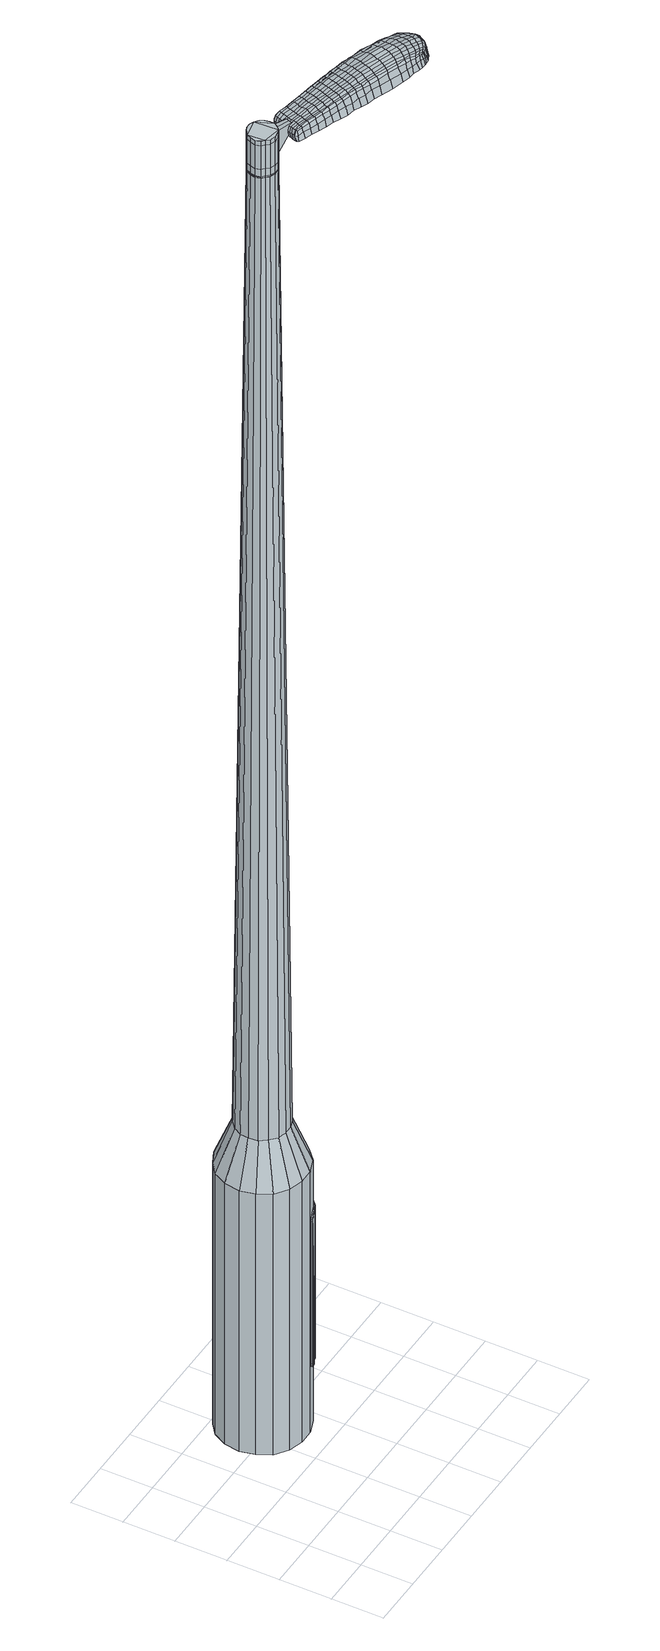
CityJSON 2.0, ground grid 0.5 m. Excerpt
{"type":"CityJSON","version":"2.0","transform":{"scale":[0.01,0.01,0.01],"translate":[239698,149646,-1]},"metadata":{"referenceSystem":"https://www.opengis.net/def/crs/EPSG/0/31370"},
"CityObjects":{
"object1":{"type":"GenericCityObject","attributes":{"cluster":914,"mean_distance_to_centroid":0.269,"new_centroid_x":239699.17,"new_centroid_y":149647.6,"mean_distance_to_camera":9.69,"H1":-3.52,"H2":-10.76,"Z_final":115.78,"cluster2":-1,"proj_x":239697.12,"proj_y":149653.81,"id_line":43028,"bearing_l":251.74,"distance":6.54,"orientation":"left","G_obj":341.74},"geometry":[{"type":"MultiSurface","lod":"2","boundaries":[[[0,1,2,3]],[[1,4,5,2]],[[4,6,7,5]],[[6,8,9,7]],[[8,10,11,9]],[[10,12,13,11]],[[12,14,15,13]],[[14,16,17,15]],[[16,18,19,17]],[[18,20,21,19]],[[20,22,23,21]],[[22,24,25,23]],[[24,26,27,25]],[[26,28,29,27]],[[28,30,31,29]],[[30,32,33,31]],[[32,34,35,33]],[[34,0,3,35]],[[36,37,38,39]],[[38,40,41,42]],[[41,43,42]],[[42,44,45,46]],[[45,47,46]],[[46,48,49,50]],[[49,51,50]],[[42,46,50,38]],[[50,52,39,38]],[[53,36,39]],[[2,5,7,35]],[[7,9,11,15]],[[11,13,15]],[[15,17,19,23]],[[19,21,23]],[[23,25,27,31]],[[27,29,31]],[[15,23,31,7]],[[31,33,35,7]],[[3,2,35]],[[1,0,54,55]],[[0,34,56,54]],[[34,32,57,56]],[[32,30,58,57]],[[30,28,59,58]],[[28,26,60,59]],[[26,24,61,60]],[[24,22,62,61]],[[22,20,63,62]],[[20,18,64,63]],[[18,16,65,64]],[[16,14,66,65]],[[14,12,67,66]],[[12,10,68,67]],[[10,8,69,68]],[[8,6,70,69]],[[6,4,71,70]],[[4,1,55,71]],[[55,54,72,73]],[[54,56,74,72]],[[56,57,75,74]],[[57,58,76,75]],[[58,59,77,76]],[[59,60,78,77]],[[60,61,79,78]],[[61,62,80,79]],[[62,63,81,80]],[[63,64,82,81]],[[64,65,83,82]],[[65,66,84,83]],[[66,67,85,84]],[[67,68,86,85]],[[68,69,87,86]],[[69,70,88,87]],[[70,71,89,88]],[[71,55,73,89]],[[90,91,92,93]],[[74,94,91,90]],[[75,95,94,74]],[[96,97,95,75]],[[77,98,97,96]],[[99,100,98,77]],[[101,102,100,99]],[[103,104,102,101]],[[105,106,104,103]],[[107,108,106,105]],[[109,110,108,107]],[[111,112,110,109]],[[85,113,112,111]],[[114,115,113,85]],[[116,117,115,114]],[[118,119,117,116]],[[120,121,119,118]],[[93,92,121,120]],[[122,123,124,125]],[[126,122,125,127]],[[128,126,127,129]],[[130,128,129,131]],[[132,130,131,133]],[[134,132,133,135]],[[136,134,135,137]],[[138,136,137,139]],[[140,138,139,141]],[[142,140,141,143]],[[144,142,143,145]],[[146,144,145,147]],[[148,146,147,149]],[[150,148,149,151]],[[152,150,151,153]],[[154,152,153,155]],[[73,72,90,93]],[[72,74,90]],[[76,96,75]],[[76,77,96]],[[78,99,77]],[[78,79,101,99]],[[79,80,103,101]],[[80,81,105,103]],[[81,82,107,105]],[[82,83,109,107]],[[83,84,111,109]],[[84,85,111]],[[86,114,85]],[[86,87,116,114]],[[87,88,118,116]],[[88,89,120,118]],[[89,73,93,120]],[[156,157,92,91]],[[157,158,121,92]],[[158,159,119,121]],[[159,160,117,119]],[[160,161,115,117]],[[161,113,115]],[[162,112,113]],[[162,163,110,112]],[[163,164,108,110]],[[164,165,106,108]],[[165,166,104,106]],[[166,167,102,104]],[[167,168,100,102]],[[168,98,100]],[[169,97,98]],[[169,95,97]],[[156,91,94]],[[39,52,154,170]],[[157,156,171,155]],[[53,39,170,123]],[[156,94,124,171]],[[36,53,123,122]],[[94,95,125,124]],[[37,36,122,126]],[[95,169,127,125]],[[38,37,126,128]],[[169,98,129,127]],[[40,38,128,130]],[[98,168,131,129]],[[41,40,130,132]],[[168,167,133,131]],[[43,41,132,134]],[[167,166,135,133]],[[42,43,134,136]],[[166,165,137,135]],[[44,42,136,138]],[[165,164,139,137]],[[45,44,138,140]],[[164,163,141,139]],[[47,45,140,142]],[[163,162,143,141]],[[46,47,142,144]],[[162,113,145,143]],[[48,46,144,146]],[[113,161,147,145]],[[49,48,146,148]],[[161,160,149,147]],[[51,49,148,150]],[[160,159,151,149]],[[50,51,150,152]],[[159,158,153,151]],[[52,50,152,154]],[[158,157,155,153]],[[154,155,172,173]],[[155,171,174,172]],[[171,124,175,174]],[[124,123,176,175]],[[123,170,177,176]],[[170,154,173,177]],[[178,179,180,181]],[[182,178,181,183]],[[178,182,184,185]],[[179,178,185,186]],[[187,188,189,190]],[[191,187,190,192]],[[187,191,193,194]],[[188,187,194,195]],[[196,197,198,199]],[[200,196,199,201]],[[196,200,202,203]],[[197,196,203,204]],[[205,206,207,208]],[[209,205,208,210]],[[205,209,211,212]],[[206,205,212,213]],[[214,215,216,217]],[[218,214,217,219]],[[214,218,220,221]],[[215,214,221,222]],[[223,224,225,226]],[[227,223,226,228]],[[223,227,229,230]],[[224,223,230,231]],[[232,233,234,235]],[[224,232,235,225]],[[232,224,231,236]],[[233,232,236,237]],[[238,239,240,241]],[[233,238,241,234]],[[238,233,237,242]],[[239,238,242,243]],[[244,182,183,245]],[[239,244,245,240]],[[244,239,243,246]],[[182,244,246,184]],[[247,248,249,250]],[[251,247,250,252]],[[247,251,253,254]],[[248,247,254,255]],[[256,257,258,259]],[[248,256,259,249]],[[256,248,255,260]],[[257,256,260,261]],[[262,263,264,265]],[[257,262,265,258]],[[262,257,261,266]],[[263,262,266,267]],[[268,269,270,271]],[[263,268,271,264]],[[268,263,267,272]],[[269,268,272,273]],[[274,179,186,275]],[[269,274,275,270]],[[274,269,273,276]],[[179,274,276,180]],[[277,278,279,280]],[[281,277,280,282]],[[277,281,283,284]],[[278,277,284,285]],[[286,287,288,289]],[[278,286,289,279]],[[286,278,285,290]],[[287,286,290,291]],[[292,293,294,295]],[[287,292,295,288]],[[292,287,291,296]],[[293,292,296,297]],[[298,191,192,299]],[[293,298,299,294]],[[298,293,297,300]],[[191,298,300,193]],[[301,302,303,304]],[[305,301,304,306]],[[301,305,307,308]],[[302,301,308,309]],[[310,311,312,313]],[[302,310,313,303]],[[310,302,309,314]],[[311,310,314,315]],[[316,317,318,319]],[[311,316,319,312]],[[316,311,315,320]],[[317,316,320,321]],[[322,323,324,325]],[[317,322,325,318]],[[322,317,321,326]],[[323,322,326,327]],[[328,188,195,329]],[[323,328,329,324]],[[328,323,327,330]],[[188,328,330,189]],[[331,217,216,332]],[[333,331,332,334]],[[331,333,335,336]],[[217,331,336,219]],[[337,333,334,338]],[[339,337,338,340]],[[337,339,341,342]],[[333,337,342,335]],[[343,339,340,344]],[[345,343,344,346]],[[343,345,347,348]],[[339,343,348,341]],[[349,345,346,350]],[[351,349,350,352]],[[349,351,353,354]],[[345,349,354,347]],[[355,351,352,356]],[[206,355,356,207]],[[355,206,213,357]],[[351,355,357,353]],[[358,359,204,203]],[[360,358,203,202]],[[358,360,361,362]],[[359,358,362,363]],[[364,365,363,362]],[[366,364,362,361]],[[364,366,367,368]],[[365,364,368,369]],[[370,371,369,368]],[[372,370,368,367]],[[370,372,373,374]],[[371,370,374,375]],[[376,377,375,374]],[[378,376,374,373]],[[376,378,211,209]],[[377,376,209,210]],[[379,380,381,382]],[[281,379,382,283]],[[379,281,282,383]],[[380,379,383,384]],[[385,200,201,386]],[[380,385,386,381]],[[385,380,384,387]],[[200,385,387,202]],[[388,389,390,391]],[[227,388,391,229]],[[388,227,228,392]],[[389,388,392,393]],[[394,395,396,397]],[[389,394,397,390]],[[394,389,393,398]],[[395,394,398,399]],[[400,197,204,401]],[[395,400,401,396]],[[400,395,399,402]],[[197,400,402,198]],[[403,404,405,406]],[[185,403,406,186]],[[403,185,184,407]],[[404,403,407,408]],[[409,410,411,412]],[[404,409,412,405]],[[409,404,408,413]],[[410,409,413,414]],[[415,208,207,416]],[[410,415,416,411]],[[415,410,414,417]],[[208,415,417,210]],[[418,419,420,421]],[[190,418,421,192]],[[418,190,189,422]],[[419,418,422,423]],[[424,212,211,425]],[[419,424,425,420]],[[424,419,423,426]],[[212,424,426,213]],[[427,428,429,430]],[[305,427,430,307]],[[427,305,306,431]],[[428,427,431,432]],[[433,218,219,434]],[[428,433,434,429]],[[433,428,432,435]],[[218,433,435,220]],[[436,437,438,439]],[[251,436,439,253]],[[436,251,252,440]],[[437,436,440,441]],[[442,443,444,445]],[[437,442,445,438]],[[442,437,441,446]],[[443,442,446,447]],[[448,215,222,449]],[[443,448,449,444]],[[448,443,447,450]],[[215,448,450,216]],[[451,452,441,440]],[[250,451,440,252]],[[451,250,249,453]],[[452,451,453,454]],[[455,456,447,446]],[[452,455,446,441]],[[455,452,454,457]],[[456,455,457,458]],[[459,332,216,450]],[[456,459,450,447]],[[459,456,458,460]],[[332,459,460,334]],[[461,462,463,464]],[[308,461,464,309]],[[461,308,307,430]],[[462,461,430,429]],[[465,336,335,466]],[[462,465,466,463]],[[465,462,429,434]],[[336,465,434,219]],[[467,468,454,453]],[[259,467,453,249]],[[467,259,258,469]],[[468,467,469,470]],[[471,472,458,457]],[[468,471,457,454]],[[471,468,470,473]],[[472,471,473,474]],[[475,338,334,460]],[[472,475,460,458]],[[475,472,474,476]],[[338,475,476,340]],[[477,478,479,480]],[[314,477,480,315]],[[477,314,309,464]],[[478,477,464,463]],[[481,342,341,482]],[[478,481,482,479]],[[481,478,463,466]],[[342,481,466,335]],[[483,484,470,469]],[[265,483,469,258]],[[483,265,264,485]],[[484,483,485,486]],[[487,488,474,473]],[[484,487,473,470]],[[487,484,486,489]],[[488,487,489,490]],[[491,344,340,476]],[[488,491,476,474]],[[491,488,490,492]],[[344,491,492,346]],[[493,494,495,496]],[[320,493,496,321]],[[493,320,315,480]],[[494,493,480,479]],[[497,348,347,498]],[[494,497,498,495]],[[497,494,479,482]],[[348,497,482,341]],[[499,500,486,485]],[[271,499,485,264]],[[499,271,270,501]],[[500,499,501,502]],[[503,504,490,489]],[[500,503,489,486]],[[503,500,502,505]],[[504,503,505,506]],[[507,350,346,492]],[[504,507,492,490]],[[507,504,506,508]],[[350,507,508,352]],[[509,510,511,512]],[[326,509,512,327]],[[509,326,321,496]],[[510,509,496,495]],[[513,354,353,514]],[[510,513,514,511]],[[513,510,495,498]],[[354,513,498,347]],[[515,516,502,501]],[[275,515,501,270]],[[515,275,186,406]],[[516,515,406,405]],[[517,518,506,505]],[[516,517,505,502]],[[517,516,405,412]],[[518,517,412,411]],[[519,356,352,508]],[[518,519,508,506]],[[519,518,411,416]],[[356,519,416,207]],[[520,521,423,422]],[[330,520,422,189]],[[520,330,327,512]],[[521,520,512,511]],[[522,357,213,426]],[[521,522,426,423]],[[522,521,511,514]],[[357,522,514,353]],[[523,524,384,383]],[[280,523,383,282]],[[523,280,279,525]],[[524,523,525,526]],[[527,360,202,387]],[[524,527,387,384]],[[527,524,526,528]],[[360,527,528,361]],[[529,530,531,532]],[[230,529,532,231]],[[529,230,229,391]],[[530,529,391,390]],[[533,534,535,536]],[[530,533,536,531]],[[533,530,390,397]],[[534,533,397,396]],[[537,359,363,538]],[[534,537,538,535]],[[537,534,396,401]],[[359,537,401,204]],[[539,540,526,525]],[[289,539,525,279]],[[539,289,288,541]],[[540,539,541,542]],[[543,366,361,528]],[[540,543,528,526]],[[543,540,542,544]],[[366,543,544,367]],[[545,546,547,548]],[[236,545,548,237]],[[545,236,231,532]],[[546,545,532,531]],[[549,550,551,552]],[[546,549,552,547]],[[549,546,531,536]],[[550,549,536,535]],[[553,365,369,554]],[[550,553,554,551]],[[553,550,535,538]],[[365,553,538,363]],[[555,556,542,541]],[[295,555,541,288]],[[555,295,294,557]],[[556,555,557,558]],[[559,372,367,544]],[[556,559,544,542]],[[559,556,558,560]],[[372,559,560,373]],[[561,562,563,564]],[[242,561,564,243]],[[561,242,237,548]],[[562,561,548,547]],[[565,566,567,568]],[[562,565,568,563]],[[565,562,547,552]],[[566,565,552,551]],[[569,371,375,570]],[[566,569,570,567]],[[569,566,551,554]],[[371,569,554,369]],[[571,572,558,557]],[[299,571,557,294]],[[571,299,192,421]],[[572,571,421,420]],[[573,378,373,560]],[[572,573,560,558]],[[573,572,420,425]],[[378,573,425,211]],[[574,575,408,407]],[[246,574,407,184]],[[574,246,243,564]],[[575,574,564,563]],[[576,577,414,413]],[[575,576,413,408]],[[576,575,563,568]],[[577,576,568,567]],[[578,377,210,417]],[[577,578,417,414]],[[578,577,567,570]],[[377,578,570,375]],[[579,580,581,582]],[[582,581,583,584]],[[585,583,581,586]],[[586,581,580,587]],[[588,589,590,591]],[[591,590,592,593]],[[594,592,590,595]],[[595,590,589,596]],[[597,598,599,600]],[[600,599,601,602]],[[603,601,599,604]],[[604,599,598,605]],[[606,607,608,609]],[[609,608,610,611]],[[612,610,608,613]],[[613,608,607,614]],[[615,616,617,618]],[[618,617,619,620]],[[621,619,617,622]],[[622,617,616,623]],[[624,625,626,627]],[[627,626,628,629]],[[630,628,626,631]],[[631,626,625,632]],[[633,634,635,636]],[[636,635,625,624]],[[632,625,635,637]],[[637,635,634,638]],[[639,640,641,642]],[[642,641,634,633]],[[638,634,641,643]],[[643,641,640,644]],[[584,583,645,646]],[[646,645,640,639]],[[644,640,645,647]],[[647,645,583,585]],[[648,649,650,651]],[[651,650,652,653]],[[654,652,650,655]],[[655,650,649,656]],[[657,658,659,660]],[[660,659,649,648]],[[656,649,659,661]],[[661,659,658,662]],[[663,664,665,666]],[[666,665,658,657]],[[662,658,665,667]],[[667,665,664,668]],[[669,670,671,672]],[[672,671,664,663]],[[668,664,671,673]],[[673,671,670,674]],[[587,580,675,676]],[[676,675,670,669]],[[674,670,675,677]],[[677,675,580,579]],[[678,679,680,681]],[[681,680,682,683]],[[684,682,680,685]],[[685,680,679,686]],[[687,688,689,690]],[[690,689,679,678]],[[686,679,689,691]],[[691,689,688,692]],[[693,694,695,696]],[[696,695,688,687]],[[692,688,695,697]],[[697,695,694,698]],[[593,592,699,700]],[[700,699,694,693]],[[698,694,699,701]],[[701,699,592,594]],[[702,703,704,705]],[[705,704,706,707]],[[708,706,704,709]],[[709,704,703,710]],[[711,712,713,714]],[[714,713,703,702]],[[710,703,713,715]],[[715,713,712,716]],[[717,718,719,720]],[[720,719,712,711]],[[716,712,719,721]],[[721,719,718,722]],[[723,724,725,726]],[[726,725,718,717]],[[722,718,725,727]],[[727,725,724,728]],[[596,589,729,730]],[[730,729,724,723]],[[728,724,729,731]],[[731,729,589,588]],[[615,618,732,733]],[[733,732,734,735]],[[736,734,732,737]],[[737,732,618,620]],[[735,734,738,739]],[[739,738,740,741]],[[742,740,738,743]],[[743,738,734,736]],[[741,740,744,745]],[[745,744,746,747]],[[748,746,744,749]],[[749,744,740,742]],[[747,746,750,751]],[[751,750,752,753]],[[754,752,750,755]],[[755,750,746,748]],[[753,752,756,757]],[[757,756,607,606]],[[614,607,756,758]],[[758,756,752,754]],[[605,759,760,604]],[[604,760,761,603]],[[762,761,760,763]],[[763,760,759,764]],[[764,765,766,763]],[[763,766,767,762]],[[768,767,766,769]],[[769,766,765,770]],[[770,771,772,769]],[[769,772,773,768]],[[774,773,772,775]],[[775,772,771,776]],[[776,777,778,775]],[[775,778,779,774]],[[612,779,778,610]],[[610,778,777,611]],[[780,781,782,783]],[[783,782,682,684]],[[683,682,782,784]],[[784,782,781,785]],[[602,601,786,787]],[[787,786,781,780]],[[785,781,786,788]],[[788,786,601,603]],[[789,790,791,792]],[[792,791,628,630]],[[629,628,791,793]],[[793,791,790,794]],[[795,796,797,798]],[[798,797,790,789]],[[794,790,797,799]],[[799,797,796,800]],[[605,598,801,802]],[[802,801,796,795]],[[800,796,801,803]],[[803,801,598,597]],[[804,805,806,807]],[[807,806,586,587]],[[585,586,806,808]],[[808,806,805,809]],[[810,811,812,813]],[[813,812,805,804]],[[809,805,812,814]],[[814,812,811,815]],[[606,609,816,817]],[[817,816,811,810]],[[815,811,816,818]],[[818,816,609,611]],[[819,820,821,822]],[[822,821,591,593]],[[588,591,821,823]],[[823,821,820,824]],[[612,613,825,826]],[[826,825,820,819]],[[824,820,825,827]],[[827,825,613,614]],[[828,829,830,831]],[[831,830,706,708]],[[707,706,830,832]],[[832,830,829,833]],[[620,619,834,835]],[[835,834,829,828]],[[833,829,834,836]],[[836,834,619,621]],[[837,838,839,840]],[[840,839,652,654]],[[653,652,839,841]],[[841,839,838,842]],[[843,844,845,846]],[[846,845,838,837]],[[842,838,845,847]],[[847,845,844,848]],[[623,616,849,850]],[[850,849,844,843]],[[848,844,849,851]],[[851,849,616,615]],[[842,852,853,841]],[[841,853,651,653]],[[648,651,853,854]],[[854,853,852,855]],[[848,856,857,847]],[[847,857,852,842]],[[855,852,857,858]],[[858,857,856,859]],[[615,733,860,851]],[[851,860,856,848]],[[859,856,860,861]],[[861,860,733,735]],[[862,863,864,865]],[[865,864,709,710]],[[708,709,864,831]],[[831,864,863,828]],[[736,737,866,867]],[[867,866,863,862]],[[828,863,866,835]],[[835,866,737,620]],[[855,868,869,854]],[[854,869,660,648]],[[657,660,869,870]],[[870,869,868,871]],[[859,872,873,858]],[[858,873,868,855]],[[871,868,873,874]],[[874,873,872,875]],[[735,739,876,861]],[[861,876,872,859]],[[875,872,876,877]],[[877,876,739,741]],[[878,879,880,881]],[[881,880,715,716]],[[710,715,880,865]],[[865,880,879,862]],[[742,743,882,883]],[[883,882,879,878]],[[862,879,882,867]],[[867,882,743,736]],[[871,884,885,870]],[[870,885,666,657]],[[663,666,885,886]],[[886,885,884,887]],[[875,888,889,874]],[[874,889,884,871]],[[887,884,889,890]],[[890,889,888,891]],[[741,745,892,877]],[[877,892,888,875]],[[891,888,892,893]],[[893,892,745,747]],[[894,895,896,897]],[[897,896,721,722]],[[716,721,896,881]],[[881,896,895,878]],[[748,749,898,899]],[[899,898,895,894]],[[878,895,898,883]],[[883,898,749,742]],[[887,900,901,886]],[[886,901,672,663]],[[669,672,901,902]],[[902,901,900,903]],[[891,904,905,890]],[[890,905,900,887]],[[903,900,905,906]],[[906,905,904,907]],[[747,751,908,893]],[[893,908,904,891]],[[907,904,908,909]],[[909,908,751,753]],[[910,911,912,913]],[[913,912,727,728]],[[722,727,912,897]],[[897,912,911,894]],[[754,755,914,915]],[[915,914,911,910]],[[894,911,914,899]],[[899,914,755,748]],[[903,916,917,902]],[[902,917,676,669]],[[587,676,917,807]],[[807,917,916,804]],[[907,918,919,906]],[[906,919,916,903]],[[804,916,919,813]],[[813,919,918,810]],[[753,757,920,909]],[[909,920,918,907]],[[810,918,920,817]],[[817,920,757,606]],[[824,921,922,823]],[[823,922,731,588]],[[728,731,922,913]],[[913,922,921,910]],[[614,758,923,827]],[[827,923,921,824]],[[910,921,923,915]],[[915,923,758,754]],[[785,924,925,784]],[[784,925,681,683]],[[678,681,925,926]],[[926,925,924,927]],[[603,761,928,788]],[[788,928,924,785]],[[927,924,928,929]],[[929,928,761,762]],[[930,931,932,933]],[[933,932,631,632]],[[630,631,932,792]],[[792,932,931,789]],[[934,935,936,937]],[[937,936,931,930]],[[789,931,936,798]],[[798,936,935,795]],[[764,759,938,939]],[[939,938,935,934]],[[795,935,938,802]],[[802,938,759,605]],[[927,940,941,926]],[[926,941,690,678]],[[687,690,941,942]],[[942,941,940,943]],[[762,767,944,929]],[[929,944,940,927]],[[943,940,944,945]],[[945,944,767,768]],[[946,947,948,949]],[[949,948,637,638]],[[632,637,948,933]],[[933,948,947,930]],[[950,951,952,953]],[[953,952,947,946]],[[930,947,952,937]],[[937,952,951,934]],[[770,765,954,955]],[[955,954,951,950]],[[934,951,954,939]],[[939,954,765,764]],[[943,956,957,942]],[[942,957,696,687]],[[693,696,957,958]],[[958,957,956,959]],[[768,773,960,945]],[[945,960,956,943]],[[959,956,960,961]],[[961,960,773,774]],[[962,963,964,965]],[[965,964,643,644]],[[638,643,964,949]],[[949,964,963,946]],[[966,967,968,969]],[[969,968,963,962]],[[946,963,968,953]],[[953,968,967,950]],[[776,771,970,971]],[[971,970,967,966]],[[950,967,970,955]],[[955,970,771,770]],[[959,972,973,958]],[[958,973,700,693]],[[593,700,973,822]],[[822,973,972,819]],[[774,779,974,961]],[[961,974,972,959]],[[819,972,974,826]],[[826,974,779,612]],[[809,975,976,808]],[[808,976,647,585]],[[644,647,976,965]],[[965,976,975,962]],[[815,977,978,814]],[[814,978,975,809]],[[962,975,978,969]],[[969,978,977,966]],[[611,777,979,818]],[[818,979,977,815]],[[966,977,979,971]],[[971,979,777,776]],[[579,582,181,180]],[[582,584,183,181]],[[594,595,194,193]],[[595,596,195,194]],[[597,600,199,198]],[[600,602,201,199]],[[621,622,221,220]],[[622,623,222,221]],[[624,627,226,225]],[[627,629,228,226]],[[633,636,235,234]],[[636,624,225,235]],[[639,642,241,240]],[[642,633,234,241]],[[584,646,245,183]],[[646,639,240,245]],[[654,655,254,253]],[[655,656,255,254]],[[656,661,260,255]],[[661,662,261,260]],[[662,667,266,261]],[[667,668,267,266]],[[668,673,272,267]],[[673,674,273,272]],[[674,677,276,273]],[[677,579,180,276]],[[684,685,284,283]],[[685,686,285,284]],[[686,691,290,285]],[[691,692,291,290]],[[692,697,296,291]],[[697,698,297,296]],[[698,701,300,297]],[[701,594,193,300]],[[702,705,304,303]],[[705,707,306,304]],[[711,714,313,312]],[[714,702,303,313]],[[717,720,319,318]],[[720,711,312,319]],[[723,726,325,324]],[[726,717,318,325]],[[596,730,329,195]],[[730,723,324,329]],[[780,783,382,381]],[[783,684,283,382]],[[602,787,386,201]],[[787,780,381,386]],[[629,793,392,228]],[[793,794,393,392]],[[794,799,398,393]],[[799,800,399,398]],[[800,803,402,399]],[[803,597,198,402]],[[707,832,431,306]],[[832,833,432,431]],[[833,836,435,432]],[[836,621,220,435]],[[837,840,439,438]],[[840,654,253,439]],[[843,846,445,444]],[[846,837,438,445]],[[623,850,449,222]],[[850,843,444,449]],[[980,981,982,983]],[[984,985,983,982]],[[986,987,988,989]],[[990,991,992,993]],[[981,994,995,982]],[[996,984,982,995]],[[997,986,989,998]],[[999,1000,991,990]],[[994,1001,1002,995]],[[1002,1003,996,995]],[[1004,997,998,1005]],[[1006,1000,999,1007]],[[1001,1008,1009,1002]],[[1009,1010,1003,1002]],[[1011,1004,1005,1012]],[[1013,1006,1007,1014]],[[1015,1016,1017,1018]],[[1019,1020,1016,1015]],[[1019,1021,1022,1020]],[[1021,1023,1024,1022]],[[1025,1026,1027,1028]],[[1029,1030,1026,1025]],[[1031,1032,1030,1029]],[[1033,1034,1032,1031]],[[1028,1017,1016,1025]],[[1025,1016,1020,1029]],[[1020,1022,1031,1029]],[[1022,1024,1033,1031]],[[989,988,985,984]],[[998,989,984,996]],[[1003,1005,998,996]],[[1010,1012,1005,1003]],[[990,993,987,986]],[[999,990,986,997]],[[1007,999,997,1004]],[[1014,1007,1004,1011]],[[991,1015,1018,992]],[[1000,1019,1015,991]],[[1021,1019,1000,1006]],[[1023,1021,1006,1013]],[[1035,1036,1037,1038]],[[1037,1039,1040,1041]],[[1037,1041,1042,1043]],[[1037,1043,1038]],[[1044,1035,1038,1045]],[[1046,1045,1038,1047]],[[1048,1047,1038]],[[1049,1037,1036,1050]],[[1051,1049,1050,1052]],[[1053,1051,1052,1054]],[[1055,1053,1054,1056]],[[1057,1055,1056,1058]],[[1058,1059,1060,1061]],[[1058,1061,1062,1063]],[[1058,1063,1064,1065]],[[1064,1066,1067,1068]],[[1064,1068,1069,1070]],[[1064,1070,1065]],[[1058,1065,1057]],[[1071,1072,1036,1035]],[[1073,1074,1039,1037]],[[1075,1076,1048,1038]],[[1072,1077,1050,1036]],[[1078,1073,1037,1049]],[[1077,1079,1052,1050]],[[1080,1078,1049,1051]],[[1079,1081,1054,1052]],[[1082,1080,1051,1053]],[[1081,1083,1056,1054]],[[1084,1082,1053,1055]],[[1083,1085,1058,1056]],[[1086,1084,1055,1057]],[[1085,1087,1059,1058]],[[1088,1089,1066,1064]],[[1090,1086,1057,1065]],[[1060,1059,1087,1091]],[[1061,1060,1091,1092]],[[1062,1061,1092,1093]],[[1063,1062,1093,1094]],[[1064,1063,1094,1088]],[[1095,1071,1035,1044]],[[1096,1095,1044,1045]],[[1097,1096,1045,1046]],[[1098,1097,1046,1047]],[[1076,1098,1047,1048]],[[1040,1039,1074,1099]],[[1067,1066,1089,1100]],[[1041,1040,1099,1101]],[[1042,1041,1101,1102]],[[1043,1042,1102,1103]],[[1038,1043,1103,1075]],[[1068,1067,1100,1104]],[[1069,1068,1104,1105]],[[1070,1069,1105,1106]],[[1065,1070,1106,1090]]]}]}
},
"vertices":[
[159,148,384],[152,135,384],[152,135,96],[159,148,96],[141,125,384],[141,125,96],[127,120,384],[127,120,96],[113,120,384],[113,120,96],[99,124,384],[99,124,96],[87,133,384],[87,133,96],[80,146,384],[80,146,96],[77,160,384],[77,160,96],[79,175,384],[79,175,96],[86,188,384],[86,188,96],[97,197,384],[97,197,96],[110,203,384],[110,203,96],[125,203,384],[125,203,96],[139,199,384],[139,199,96],[150,190,384],[150,190,96],[158,177,384],[158,177,96],[161,163,384],[161,163,96],[131,166,1524],[129,170,1524],[125,173,1524],[132,157,1524],[121,175,1524],[116,175,1524],[108,170,1524],[112,173,1524],[106,166,1524],[105,161,1524],[109,153,1524],[106,156,1524],[112,150,1524],[117,148,1524],[126,150,1524],[122,148,1524],[129,153,1524],[132,162,1524],[143,154,429],[139,146,429],[144,162,429],[142,171,429],[138,178,429],[131,184,429],[122,186,429],[114,186,429],[106,183,429],[99,177,429],[95,169,429],[94,161,429],[95,152,429],[100,145,429],[107,139,429],[115,137,429],[124,137,429],[132,140,429],[132,157,1483],[129,153,1483],[132,162,1483],[131,166,1483],[129,170,1483],[125,173,1483],[121,175,1483],[116,175,1483],[112,173,1483],[108,170,1483],[106,166,1483],[105,161,1483],[106,156,1483],[109,153,1483],[112,150,1483],[117,148,1483],[122,148,1483],[126,150,1483],[131,157,1483],[131,157,1485],[129,154,1485],[129,154,1483],[132,162,1485],[131,166,1485],[128,170,1483],[128,170,1485],[125,173,1485],[121,174,1483],[121,174,1485],[116,174,1483],[116,174,1485],[112,172,1483],[112,172,1485],[109,169,1483],[109,169,1485],[107,166,1483],[107,166,1485],[106,161,1483],[106,161,1485],[107,157,1483],[107,157,1485],[109,153,1485],[113,150,1483],[113,150,1485],[117,149,1483],[117,149,1485],[121,149,1483],[121,149,1485],[126,151,1483],[126,151,1485],[131,166,1519],[132,162,1519],[132,162,1493],[131,166,1493],[129,170,1519],[129,170,1493],[125,173,1519],[125,173,1493],[121,175,1519],[121,175,1493],[116,175,1519],[116,175,1493],[112,173,1519],[112,173,1493],[108,170,1519],[108,170,1493],[106,166,1519],[106,166,1493],[105,161,1519],[105,161,1493],[106,156,1519],[106,156,1493],[109,153,1519],[109,153,1493],[112,150,1519],[112,150,1493],[117,148,1519],[117,148,1493],[122,148,1519],[122,148,1493],[126,150,1519],[126,150,1493],[129,153,1519],[129,153,1493],[132,157,1485],[129,153,1485],[126,150,1485],[122,148,1485],[117,148,1485],[112,150,1485],[106,156,1485],[105,161,1485],[106,166,1485],[108,170,1485],[112,173,1485],[116,175,1485],[121,175,1485],[129,170,1485],[132,157,1519],[132,157,1493],[148,148,1513],[148,148,1518],[149,151,1513],[150,154,1513],[150,154,1518],[149,151,1518],[214,110,1519],[207,112,1518],[208,110,1509],[214,108,1510],[222,107,1519],[222,105,1510],[221,108,1526],[213,111,1525],[206,114,1525],[226,146,1519],[219,148,1518],[218,147,1525],[224,145,1525],[234,144,1519],[233,143,1526],[236,145,1510],[228,147,1510],[221,149,1509],[290,107,1519],[289,103,1519],[290,103,1513],[291,106,1513],[290,111,1519],[291,111,1513],[289,111,1524],[289,107,1524],[287,104,1524],[220,130,1530],[213,132,1529],[212,129,1529],[219,127,1530],[228,127,1531],[227,124,1531],[230,130,1530],[221,133,1530],[214,135,1529],[143,155,1512],[142,152,1512],[143,152,1517],[144,154,1517],[144,158,1512],[145,157,1517],[145,158,1506],[144,155,1506],[143,152,1506],[270,92,1519],[267,93,1519],[267,91,1512],[271,91,1512],[273,92,1518],[273,91,1512],[272,93,1522],[270,94,1523],[267,94,1524],[262,94,1519],[257,95,1519],[257,94,1512],[263,92,1512],[262,95,1524],[257,97,1525],[251,97,1519],[244,99,1519],[244,97,1511],[252,95,1511],[251,98,1526],[243,101,1526],[233,103,1519],[233,101,1510],[232,105,1526],[145,137,1513],[152,134,1513],[152,135,1518],[145,138,1517],[140,139,1512],[141,140,1516],[140,138,1506],[145,135,1507],[152,133,1507],[159,131,1514],[166,128,1515],[166,130,1520],[159,133,1519],[159,130,1507],[166,127,1507],[173,126,1515],[180,123,1516],[179,124,1522],[172,127,1521],[173,124,1508],[180,121,1508],[187,120,1517],[193,117,1517],[193,119,1524],[186,122,1523],[187,118,1508],[194,116,1509],[200,115,1518],[200,117,1524],[201,113,1509],[282,126,1519],[279,128,1519],[278,126,1524],[282,125,1523],[284,125,1518],[283,124,1522],[286,126,1512],[284,127,1512],[281,128,1512],[275,129,1519],[269,132,1519],[268,131,1525],[274,128,1524],[276,130,1512],[271,133,1512],[264,134,1519],[256,137,1519],[255,135,1526],[263,133,1526],[265,135,1511],[258,138,1511],[245,140,1519],[244,139,1526],[247,141,1510],[155,165,1513],[162,164,1513],[163,164,1507],[156,166,1507],[149,167,1512],[150,167,1506],[150,166,1516],[154,165,1517],[161,163,1518],[169,162,1514],[176,160,1515],[178,161,1507],[170,162,1507],[168,161,1519],[175,159,1520],[184,158,1515],[191,156,1516],[192,157,1508],[185,159,1508],[182,157,1521],[190,155,1522],[198,154,1517],[205,152,1517],[207,153,1509],[200,155,1508],[197,153,1523],[204,151,1524],[212,150,1518],[214,151,1509],[211,149,1524],[149,153,1519],[148,150,1519],[156,150,1520],[155,148,1520],[157,153,1520],[150,155,1519],[163,148,1522],[163,145,1522],[170,146,1523],[170,143,1523],[171,149,1523],[164,151,1521],[178,143,1524],[177,141,1524],[185,141,1525],[184,138,1525],[186,144,1525],[179,146,1524],[192,139,1526],[191,136,1526],[199,136,1527],[198,134,1527],[200,140,1527],[193,142,1526],[206,134,1528],[205,131,1528],[207,138,1528],[286,108,1527],[284,104,1527],[286,112,1526],[282,113,1527],[281,109,1528],[280,106,1528],[275,111,1529],[274,108,1529],[276,116,1528],[269,118,1530],[268,114,1530],[267,110,1530],[261,116,1531],[260,112,1531],[262,120,1530],[254,123,1531],[253,119,1531],[252,115,1531],[241,123,1531],[239,119,1531],[242,127,1531],[286,123,1518],[288,120,1519],[289,121,1513],[287,124,1513],[284,123,1523],[286,120,1523],[289,116,1519],[290,116,1513],[288,116,1524],[275,92,1518],[278,93,1518],[277,94,1523],[274,94,1523],[276,91,1513],[278,92,1513],[281,95,1519],[284,97,1519],[283,98,1524],[280,96,1523],[282,94,1513],[285,97,1513],[287,100,1519],[285,100,1524],[288,99,1513],[213,113,1528],[214,115,1528],[207,117,1528],[207,115,1527],[222,110,1528],[222,112,1529],[215,117,1529],[216,120,1530],[210,123,1529],[208,120,1528],[224,114,1529],[225,117,1530],[218,123,1530],[211,126,1529],[226,120,1531],[224,144,1528],[223,141,1529],[232,139,1529],[232,141,1528],[217,146,1527],[216,143,1528],[222,137,1529],[231,135,1530],[215,140,1528],[147,166,1512],[146,164,1512],[147,163,1517],[148,165,1517],[148,167,1506],[147,165,1506],[145,161,1512],[146,160,1517],[146,161,1506],[138,141,1512],[139,142,1512],[139,141,1506],[139,140,1506],[140,141,1517],[140,142,1517],[140,145,1512],[140,147,1512],[141,146,1506],[140,144,1506],[141,145,1517],[142,147,1517],[141,150,1512],[142,149,1506],[142,149,1517],[145,139,1519],[145,141,1519],[152,137,1520],[152,138,1520],[146,143,1519],[147,145,1519],[153,140,1520],[154,143,1520],[148,148,1519],[155,145,1520],[153,164,1519],[152,162,1519],[159,160,1520],[160,161,1520],[151,159,1519],[158,157,1520],[159,134,1521],[159,136,1521],[166,131,1522],[166,133,1522],[160,138,1521],[161,140,1521],[167,135,1522],[168,138,1523],[162,143,1522],[169,140,1523],[167,159,1521],[167,158,1521],[174,155,1522],[174,157,1522],[166,154,1521],[173,152,1522],[173,129,1523],[173,130,1523],[180,126,1524],[180,128,1524],[174,133,1523],[175,135,1524],[181,130,1525],[182,133,1525],[176,138,1524],[183,136,1525],[182,155,1523],[181,153,1523],[188,151,1524],[189,153,1524],[180,150,1524],[187,148,1525],[186,123,1525],[187,125,1525],[193,121,1526],[194,122,1526],[188,127,1526],[189,130,1526],[195,125,1527],[196,128,1527],[190,133,1526],[197,131,1527],[196,151,1525],[195,149,1525],[202,147,1526],[203,149,1526],[194,146,1526],[201,144,1527],[200,118,1527],[201,120,1527],[202,122,1527],[203,125,1528],[204,128,1528],[210,148,1527],[209,145,1527],[208,142,1528],[282,124,1525],[284,121,1525],[279,125,1526],[280,123,1526],[285,117,1526],[281,118,1527],[272,94,1525],[274,95,1525],[271,96,1526],[268,95,1525],[277,97,1525],[280,99,1526],[276,100,1527],[273,98,1526],[283,101,1526],[278,103,1527],[274,127,1526],[275,125,1527],[269,129,1527],[269,127,1528],[276,120,1528],[269,123,1529],[263,96,1526],[265,97,1527],[259,99,1528],[258,98,1527],[268,99,1527],[270,102,1528],[264,104,1529],[261,101,1528],[272,105,1528],[266,107,1530],[263,131,1528],[263,129,1529],[255,134,1528],[255,132,1529],[263,125,1529],[254,127,1530],[252,100,1528],[253,101,1528],[245,104,1529],[244,102,1528],[255,103,1529],[257,106,1530],[249,109,1530],[247,106,1530],[259,109,1530],[250,112,1531],[244,138,1529],[243,135,1529],[243,131,1530],[233,106,1528],[234,108,1529],[235,110,1530],[237,113,1530],[238,116,1531],[208,112,1509],[208,114,1518],[214,111,1518],[215,110,1509],[222,109,1519],[223,107,1510],[222,110,1525],[214,113,1525],[207,116,1525],[217,145,1525],[219,146,1518],[225,144,1518],[224,143,1525],[234,142,1519],[232,141,1525],[235,143,1510],[227,145,1509],[220,147,1509],[288,104,1513],[287,104,1519],[288,107,1519],[289,107,1513],[288,111,1519],[289,111,1513],[287,111,1524],[286,107,1524],[285,104,1524],[212,129,1528],[213,132,1528],[220,129,1529],[219,126,1529],[229,127,1529],[228,124,1529],[230,130,1529],[221,133,1529],[214,135,1528],[145,151,1516],[144,151,1512],[145,154,1512],[146,154,1516],[146,157,1512],[147,156,1516],[147,157,1506],[146,154,1506],[145,151,1506],[268,93,1512],[267,95,1519],[270,94,1518],[271,93,1512],[272,94,1518],[273,93,1512],[272,95,1522],[270,96,1523],[267,96,1523],[258,96,1512],[257,97,1519],[263,96,1519],[263,94,1512],[263,97,1524],[257,99,1525],[245,99,1511],[244,101,1519],[252,99,1519],[252,97,1511],[251,100,1525],[244,103,1526],[233,105,1519],[234,103,1510],[233,106,1526],[152,137,1518],[153,136,1513],[146,139,1513],[146,140,1517],[141,141,1512],[142,141,1515],[142,139,1506],[146,137,1506],[153,134,1507],[166,132,1520],[167,130,1514],[160,133,1514],[159,134,1519],[160,131,1507],[167,129,1507],[180,126,1522],[181,125,1516],[174,127,1515],[173,129,1521],[174,126,1508],[181,123,1508],[194,121,1523],[194,119,1517],[187,122,1516],[187,124,1522],[188,120,1508],[195,117,1508],[201,117,1517],[201,118,1524],[202,115,1509],[277,125,1523],[278,126,1519],[281,124,1518],[280,123,1523],[283,123,1518],[282,123,1522],[284,124,1512],[282,125,1512],[280,127,1512],[268,129,1525],[269,130,1519],[274,128,1519],[273,127,1524],[275,129,1512],[270,131,1512],[255,134,1526],[256,135,1519],[263,132,1519],[262,131,1525],[265,133,1511],[257,136,1511],[245,138,1519],[244,137,1526],[247,139,1510],[163,162,1507],[161,162,1513],[154,164,1513],[155,164,1506],[149,165,1512],[150,165,1506],[150,164,1515],[153,163,1517],[160,161,1518],[177,159,1507],[176,158,1514],[169,160,1514],[170,161,1507],[168,159,1519],[175,157,1520],[192,155,1508],[190,154,1516],[183,156,1515],[185,157,1508],[182,155,1521],[189,153,1522],[206,151,1508],[205,150,1517],[198,152,1516],[199,153,1508],[196,151,1522],[203,149,1523],[212,148,1517],[213,149,1509],[210,147,1524],[150,152,1518],[149,150,1518],[157,150,1519],[156,148,1519],[158,153,1519],[151,155,1518],[164,148,1520],[163,145,1520],[171,145,1521],[170,143,1521],[172,148,1521],[165,151,1520],[178,143,1523],[177,141,1523],[185,141,1524],[184,138,1524],[186,144,1524],[179,146,1523],[192,139,1525],[191,136,1525],[199,136,1526],[198,133,1526],[200,139,1526],[193,142,1525],[206,134,1527],[205,131,1527],[207,137,1527],[283,105,1526],[284,108,1526],[285,112,1525],[281,113,1526],[281,109,1526],[280,106,1526],[274,108,1528],[275,111,1528],[275,115,1527],[269,117,1528],[268,114,1529],[267,110,1529],[260,113,1530],[261,116,1530],[262,120,1529],[254,122,1530],[253,119,1530],[252,116,1530],[240,120,1530],[241,123,1530],[242,126,1530],[287,120,1513],[285,120,1518],[284,122,1518],[285,123,1512],[283,122,1523],[284,120,1523],[287,115,1519],[288,116,1513],[286,115,1523],[276,96,1523],[277,95,1518],[274,94,1518],[273,96,1523],[275,93,1512],[277,94,1512],[281,99,1523],[283,99,1519],[280,97,1519],[279,97,1523],[280,96,1513],[283,98,1513],[285,101,1519],[284,102,1524],[286,101,1513],[208,118,1527],[215,115,1527],[214,114,1527],[207,117,1526],[222,111,1527],[223,112,1528],[210,123,1528],[217,121,1528],[216,118,1528],[209,120,1527],[224,115,1528],[225,118,1529],[218,124,1529],[211,126,1528],[226,121,1529],[232,138,1528],[223,141,1527],[224,142,1527],[232,140,1527],[217,144,1526],[216,143,1527],[222,137,1528],[231,134,1528],[215,139,1527],[149,163,1516],[148,164,1512],[148,165,1512],[149,164,1516],[149,165,1506],[149,164,1506],[147,160,1512],[148,160,1516],[148,161,1506],[142,141,1506],[141,142,1512],[140,141,1512],[141,140,1506],[142,141,1516],[142,142,1516],[143,146,1506],[143,146,1512],[142,144,1512],[142,143,1506],[143,144,1516],[144,146,1516],[143,149,1512],[144,148,1506],[144,149,1516],[146,141,1518],[146,140,1518],[153,137,1519],[153,138,1519],[148,145,1518],[147,143,1518],[154,140,1519],[154,143,1519],[149,148,1518],[155,145,1519],[160,159,1519],[153,161,1518],[153,162,1518],[160,160,1519],[152,158,1518],[159,156,1519],[160,136,1520],[160,135,1520],[167,132,1521],[167,133,1521],[161,140,1520],[161,138,1520],[168,135,1521],[168,138,1521],[162,143,1520],[169,140,1521],[174,155,1521],[167,157,1520],[167,158,1520],[175,156,1521],[166,154,1520],[173,152,1521],[174,130,1522],[173,130,1522],[180,127,1523],[181,128,1523],[175,135,1522],[175,133,1522],[182,130,1523],[182,133,1524],[176,138,1523],[183,136,1524],[188,151,1523],[181,153,1522],[182,154,1522],[189,152,1523],[180,150,1522],[187,148,1523],[188,125,1524],[187,124,1524],[194,122,1525],[194,123,1525],[189,130,1525],[188,128,1524],[195,125,1525],[196,128,1526],[190,133,1525],[197,131,1526],[203,147,1525],[196,149,1524],[196,150,1524],[203,148,1525],[194,145,1524],[201,143,1525],[201,120,1526],[201,119,1526],[203,125,1527],[202,123,1526],[204,128,1527],[210,145,1526],[210,146,1526],[208,141,1526],[282,120,1524],[281,122,1524],[278,124,1525],[279,122,1525],[284,116,1525],[280,118,1525],[270,97,1525],[274,97,1524],[272,96,1524],[268,97,1525],[276,101,1526],[279,100,1525],[277,98,1524],[273,99,1525],[282,102,1525],[278,103,1526],[274,124,1526],[273,126,1526],[268,128,1526],[268,126,1527],[275,120,1526],[269,122,1527],[259,100,1527],[265,99,1526],[263,98,1526],[258,99,1526],[263,105,1528],[270,102,1527],[268,100,1526],[261,102,1527],[272,105,1527],[265,107,1528],[262,128,1527],[262,130,1527],[254,133,1527],[254,131,1528],[262,124,1528],[254,127,1529],[245,104,1528],[253,102,1527],[252,101,1527],[244,104,1527],[249,109,1529],[257,107,1529],[255,104,1528],[247,107,1528],[259,110,1529],[250,112,1530],[243,135,1528],[243,136,1528],[242,131,1529],[234,108,1528],[233,107,1528],[237,113,1529],[236,111,1529],[238,116,1530],[141,140,1508],[143,146,1508],[174,135,1509],[171,127,1509],[194,127,1510],[191,119,1510],[231,114,1512],[229,105,1512],[211,111,1511],[214,120,1511],[249,109,1513],[261,105,1514],[259,96,1514],[246,100,1513],[145,152,1508],[176,142,1509],[197,135,1510],[234,123,1512],[217,129,1511],[252,117,1513],[264,113,1514],[148,159,1508],[179,150,1509],[199,144,1510],[237,132,1512],[220,138,1511],[267,122,1514],[254,126,1513],[150,165,1508],[181,157,1509],[202,152,1510],[240,141,1512],[223,146,1511],[270,130,1514],[257,135,1513],[274,101,1514],[279,101,1514],[277,94,1514],[272,93,1514],[277,109,1514],[282,107,1514],[280,117,1514],[284,114,1514],[282,125,1514],[286,121,1514],[285,102,1515],[289,104,1515],[288,103,1515],[283,98,1515],[286,106,1515],[289,105,1515],[287,110,1515],[289,106,1515],[289,114,1515],[290,107,1515],[149,192,334],[152,190,334],[152,190,165],[141,199,171],[149,192,165],[146,195,165],[144,197,166],[142,198,167],[141,199,169],[146,195,334],[144,197,333],[142,198,332],[141,199,331],[141,199,328],[160,177,165],[160,177,334],[162,162,165],[162,162,334],[160,148,165],[160,148,334],[153,134,165],[153,134,334],[142,124,165],[142,124,334],[138,123,334],[135,121,334],[132,120,333],[130,119,332],[129,119,331],[129,119,328],[138,123,165],[129,119,171],[129,119,169],[130,119,167],[132,120,166],[135,121,165],[147,190,334],[150,188,334],[150,188,165],[147,190,165],[139,197,171],[139,197,328],[157,176,334],[157,176,165],[160,162,334],[160,162,165],[158,149,334],[158,149,165],[151,136,334],[151,136,165],[141,127,334],[141,127,165],[137,125,334],[128,121,328],[128,121,171],[137,125,165],[134,124,334],[131,123,333],[129,122,332],[128,121,331],[144,192,334],[142,194,333],[140,196,332],[140,196,331],[144,192,165],[128,121,169],[142,194,166],[140,196,167],[140,196,169],[129,122,167],[131,123,166],[134,124,165]
]}
